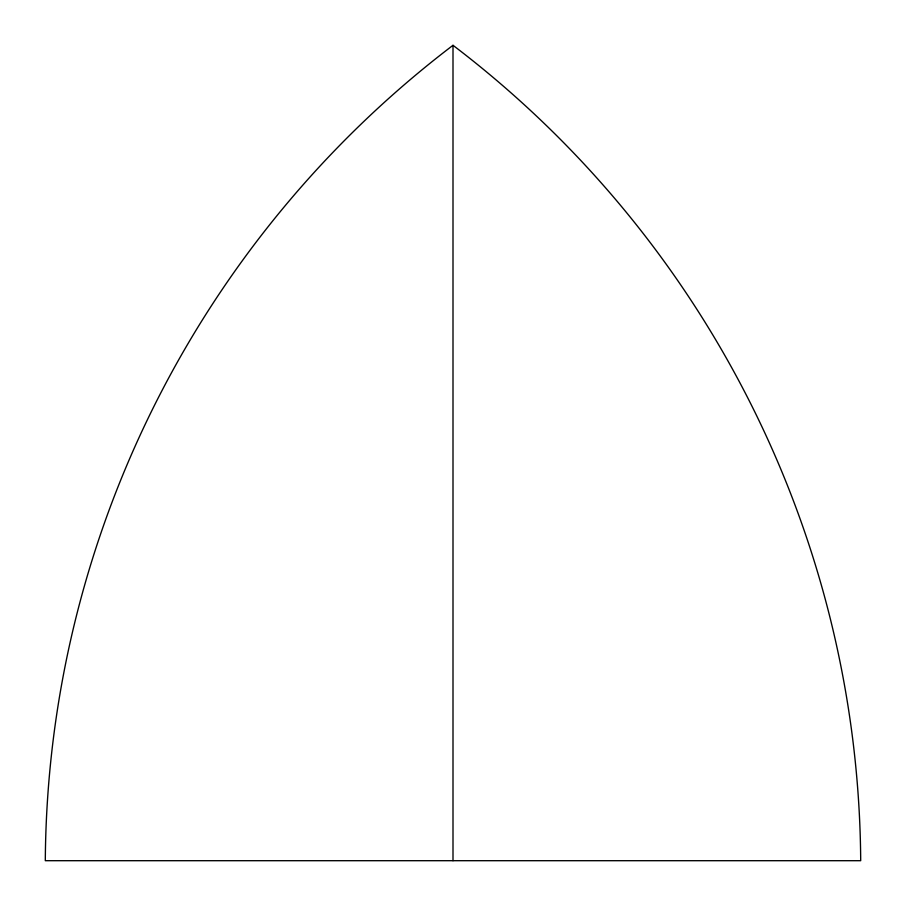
<?xml version="1.0" encoding="UTF-8"?>
<svg xmlns="http://www.w3.org/2000/svg" width="906" height="906" viewBox="0 0 906 906"><rect width="100%" height="100%" fill="white"/><g stroke="black" fill="none" stroke-linecap="round" stroke-linejoin="round"><path stroke-width="1.36" d="M453 45.3A1033.044 1033.044 0 0 0 45.3 860.7L860.7 860.7A1033.044 1033.044 0 0 0 453 45.3L453 860.7"/></g></svg>
